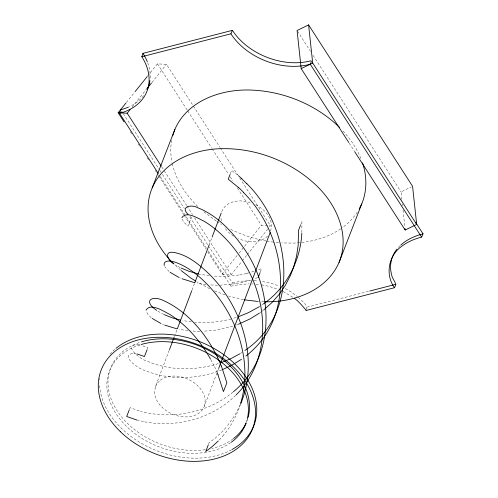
<?xml version="1.0" encoding="UTF-8"?>
<svg xmlns="http://www.w3.org/2000/svg" width="498" height="498" viewBox="0 0 498 498"><rect width="100%" height="100%" fill="white"/><g stroke="black" fill="none" stroke-linecap="round" stroke-linejoin="round"><path stroke-width="0.37" stroke-dasharray="2.49 1.87" d="M301.863 232.578L301.913 221.591L300.338 225.65M171.717 140.33C170.223 147.57 170.615 155.096 171.984 162.329M298.265 297.219C300.898 300.78 308.33 304.365 306.295 309.445M169.171 350.368L155.401 386.709L154.554 392.611A27.496 19.945 20.8 0 0 166.158 410.613C171.281 414.137 177.313 416.34 183.519 416.845A25.193 18.277 20.8 0 0 199.698 412.599L202.456 409.742L204.329 406.275L218.373 369.211M204.329 406.275L205.182 400.373A27.496 19.945 20.8 0 0 193.573 382.371C188.449 378.847 182.417 376.644 176.211 376.139A25.193 18.277 20.8 0 0 160.032 380.385M270.7 231.128L271.553 225.227A27.496 19.945 20.8 0 0 259.95 207.224L255.337 204.51M240.522 403.754C237.048 415.102 231.333 425.759 223.783 434.91M174.406 336.561L176.883 330.018M192.035 290.048L194.513 283.505M209.11 244.991L211.862 237.72M147.333 349.073L147.856 347.722L141.5 345.407M129.58 409.057L130.103 407.7L140.704 411.404M230.35 173.765L231.657 170.384L237.851 175.172M260.354 271.952L261.662 268.571L257.229 270.209M208.581 444.141L209.104 442.79L215.628 437.792L221.666 432.233A83.216 76.798 -43.3 0 0 227.231 426.151M208.226 250.973L230.923 286.201L232.342 282.939L209.185 246.989M221.778 211.557L223.646 208.089L226.409 205.238A25.193 18.277 20.8 0 1 242.582 200.993L250.282 202.487M155.401 386.709L157.275 383.242L160.039 380.385M240.254 404.88L235.149 414.815L227.194 426.126M357.265 212.104C353.144 218.554 347.61 224.1 341.292 228.395M126.392 102.476L134.634 92.217M147.732 75.92L157.436 63.856L166.488 64.348L219.954 147.34M132.051 107.195L146.113 89.696M151.94 82.45L166.488 64.348M207.809 251.926L222.12 274.143L237.16 255.437M239.102 253.021L261.419 225.264L270.47 225.756L268.042 228.775M222.12 274.143L231.178 274.641L241.847 261.363M242.333 260.759L246.697 255.325M247.182 254.721L267.557 229.379M398.406 247.469L399.906 245.912M235.654 395.362C211.899 418.98 175.875 428.106 143.356 421.594M267.544 236.108L266.069 237.446A25.193 18.277 20.8 0 1 249.896 241.698L244.786 240.908L238.393 238.729M232.971 392.088C209.347 411.634 176.634 418.756 146.761 412.805M261.599 311.555L263.224 310.31M259.937 312.75L261.045 311.953M261.668 305.131L262.795 304.365M340.663 228.806C328.892 236.936 314.742 241.144 300.599 242.563M240.341 353.499L242.065 352.403M401.88 199.524L401.058 191.898L411.217 186.968M221.834 369.883C197.401 379.538 169.04 380.422 144.594 370.35C139.365 369.472 118.057 354.476 134.03 353.393M257.622 277.598L253.824 278.998M236.594 324.939L237.851 324.484M254.055 271.286L250.239 272.425M250.65 280.069L243.005 282.229M236.208 317.456L232.379 318.596M232.796 326.246L217.433 329.931L202.891 331.307M218.311 363.602C195.06 370.879 168.934 370.786 146.462 360.876C141.258 359.836 122.103 345.276 137.442 344.604M230.923 286.201L240.024 284.451L249.087 283.891M246.41 273.439L248.963 272.786M307.023 307.16L369.08 291.187M232.46 282.908L240.995 281.246L250.027 280.635M231.103 318.957C219.307 322.069 206.987 323.19 194.83 322.231M238.741 275.008L226.067 276.315L212.721 276.085M235.336 283.798L220.166 285.186M299.84 242.626L293.764 243.117L281.638 242.906M264.189 301.726L259.657 301.564M217.701 285.211L209.309 284.875M199.804 331.357L190.834 330.971M251.745 283.928L253.133 283.985M254.067 280.71L258.269 281.009M278.631 242.682L273.439 242.146M257.404 301.396L258.904 301.508M255.935 284.171L260.161 284.644M209.247 275.761L199.076 274.093M205.842 284.551L197.052 283.181M191.35 321.907L182.561 320.531M187.945 330.697L179.156 329.321M266.853 241.194L272.705 242.04M262.508 281.538L270.974 283.294L279.061 285.914M261.568 284.856L268.621 286.282L276.801 288.803M266.125 241.038C253.488 238.66 241.175 234.57 229.678 228.819M243.391 299.647L228.632 296.024M224.996 294.884L214.551 290.9M162.491 324.21L163.562 324.652M209.695 288.759L196.847 281.812M179.361 277.61L180.388 278.065M163.873 314.499L157.742 311.119M283.107 291.473L293.546 297.704M285.335 288.684L291.262 292.027L297.381 296.466M180.326 267.65L175.638 264.98M216.306 221.149L203.396 211.526M216.96 221.56L221.542 224.442M233.643 236.183L232.529 235.467A27.496 19.945 20.8 0 1 224.274 227.107M190.466 216.593L191.406 217.358L188.001 226.148L183.494 221.84L181.845 218.261M169.152 271.553L164.726 266.704M151.255 317.699L147.694 314.157L146.051 310.528M180.668 270.128L174.524 264.562M342.966 131.005C350.866 139.428 357.452 149.269 361.48 160.132M197.768 206.489C185.586 194.631 175.819 179.784 172.096 163.039M297.499 31.144L310.553 51.4M313.074 55.322L401.058 191.898M349.179 143.119L354.227 150.962M220.371 147.993L237.633 174.786M239.737 178.054L270.47 225.756M157.436 63.856L187.323 110.251M187.746 110.905L211.743 148.149M212.16 148.802L228.582 174.288M230.263 176.902L232.79 180.824M237.422 188.014L261.419 225.264M161.719 166.818L163.823 170.086M164.24 170.739L186.551 205.369M186.974 206.023L192.446 214.52M194.55 217.788L231.178 274.641M121.599 111.035L122.863 112.996M123.286 113.65L159.497 169.862M159.92 170.515L162.024 173.783M162.448 174.437L184.341 208.425M189.813 216.923L208.762 246.336M160.312 176.597L206.546 248.365M130.352 131.684L132.038 134.298M138.351 144.103L140.878 148.024M147.19 157.822L148.877 160.437M155.189 170.241L156.87 172.856M157.293 173.509L158.557 175.47M158.98 176.124L183.812 214.675M184.235 215.329L206.128 249.311M210.841 359.656L214.464 366.709M402.372 204.099L402.54 205.624M403.031 210.2L404.837 226.982M143.573 95.672A59.33 42.822 21.2 0 1 129.53 106.603M147.713 62.841A59.33 42.822 21.2 0 1 150.047 79.456M231.47 449.831A81.218 58.621 21.2 0 1 147.75 446.737A81.218 58.621 21.2 0 1 99.556 384.518M99.6 379.906A81.218 58.621 21.2 0 1 99.712 378.387M109.952 354.252A81.218 58.621 21.2 0 1 115.424 348.818M232.996 438.95A73.094 52.757 21.2 0 1 211.824 448.486M205.257 449.706A73.094 52.757 21.2 0 1 115.797 408.671A73.094 52.757 21.2 0 1 140.841 342.07M247.518 419.297A73.094 52.757 21.2 0 1 246.821 421.221M230.755 442.635A73.094 52.757 21.2 0 1 123.572 423.331A73.094 52.757 21.2 0 1 140.405 344.722M247.182 419.534A73.094 52.757 21.2 0 1 246.41 422.161M221.467 220.826A27.496 19.945 20.8 0 1 220.931 217.464M137.548 344.716A83.216 17.007 42 0 1 140.536 345.257M246.404 273.539A88.837 62.269 -34 0 1 238.729 275.101M146.561 412.929A106.367 40.662 -11.6 0 1 140.504 411.51M143.561 421.476A106.367 40.444 -11.4 0 1 138.145 420.256M214.557 366.653A106.367 84.511 76.3 0 1 216.947 371.969M243.005 282.129A88.837 62.094 -33.9 0 1 235.349 283.704M223.745 434.885A83.216 76.704 -43.3 0 1 219.182 440.008M133.931 353.287A83.216 17.081 42.2 0 1 135.823 353.543"/><path stroke-width="0.75" d="M301.825 233.301C300.425 261.045 286.294 288.056 263.349 303.967M181.851 217.751C186.42 210.393 198.428 218.765 203.987 221.156C221.149 231.539 234.72 247.114 244.867 264.264C269.15 303.755 270.831 360.782 236.145 394.883M146.057 310.024C150.813 302.404 164.178 311.748 169.743 314.375C186.968 325.319 200.52 341.367 210.498 359.027M240.739 403.081C252.561 363.098 238.15 319.006 211.115 288.485C201.379 277.753 190.018 267.812 176.298 262.62C172.837 261.133 163.051 258.972 164.178 265.49M339.393 127.27C316.168 104.686 284.29 91.551 252.007 90.101C222.22 88.663 187.634 100.11 174.904 129.324L152.17 187.933C140.934 214.706 154.206 245.097 174.014 264.027M172.632 135.892L174.904 129.324M264.948 301.726C293.832 302.56 326.775 290.664 339.014 262.502C350.58 234.931 336.2 203.912 315.639 184.808C290.178 160.916 255.051 147.626 220.147 148.715C193.156 149.531 163.444 161.738 152.17 187.933M339.014 262.502L361.741 203.9C367.2 190.908 366.958 176.105 362.55 162.852M306.065 310.092C303.27 307.142 298.925 301.365 294.486 298.408M169.451 349.646L174.132 337.289M177.437 328.568L191.755 290.776M194.786 282.783L209.11 244.991M212.136 236.998L221.224 213.013M218.653 368.483L270.153 232.578M141.806 56.735L230.904 33.808A59.561 42.99 21.2 0 0 309.358 64.466C310.758 64.435 312.532 59.598 310.173 60.98A59.33 42.822 21.2 0 1 232.423 30.341L142.932 53.373A59.561 29.251 -32.8 0 1 141.806 56.735A59.561 42.99 21.2 0 1 119.545 113.307L158.215 173.335M119.545 113.307L120.759 109.728A59.33 42.822 21.2 0 0 128.496 107.07M147.072 349.745L144.451 356.512L136.994 353.904M129.318 409.73L126.697 416.49L137.299 420.194M230.082 174.443L228.252 179.174L238.393 187.466M258.257 277.355L260.087 272.624M208.313 444.82L205.693 451.58L212.223 446.582L218.261 441.016M300.338 225.65L298.507 230.381L298.202 244.985L296.522 256.358L293.571 267.351L290.539 275.245L285.435 285.18L279.204 294.33L271.939 302.597L263.766 309.893M305.897 310.522L394.478 287.726C397.964 282.995 391.914 279.446 391.546 274.367C389.087 265.695 391.285 256.016 397.012 249.1M394.478 287.726C384.904 274.672 388.583 255.076 401.998 246.118C407.638 241.829 414.28 238.984 421.127 237.26C422.348 236.818 422.254 234.863 423.051 233.867L415.892 222.755M240.802 403.585C259.109 359.357 242.115 307.098 209.409 274.261C199.231 264.594 187.534 254.634 173.229 252.33C163.4 251.042 168.368 261.089 173.509 263.504M359.164 209.004L361.741 203.9M124.039 121.886L118.144 112.735L125.907 103.08M135.12 91.613L147.252 76.524M118.144 112.735L127.195 113.233L130.109 109.61M146.599 89.092L151.454 83.054M400.703 245.159C406.947 239.438 414.884 235.853 423.051 233.867M233.5 391.658C277.019 356.207 273.707 288.305 242.258 246.049C230.786 230.057 216.25 215.012 197.606 207.691C191.861 204.118 179.654 206.577 188.095 214.408M245.869 356.033C298.121 315.832 286.219 234.994 243.497 192.514M244.898 350.505C301.62 312.184 291.187 227.349 246.902 183.725M241.486 359.295L232.23 365.015L222.457 369.641M259.383 313.155L250.127 318.869L238.48 324.235M259.39 306.625L248.707 312.532L238.741 316.61M239.762 353.848L230.811 358.672L220.844 362.756M354.651 151.616L405.167 230.032L416.683 224.442L412.574 186.308L308.592 24.9L297.082 30.49L301.19 68.624L348.756 142.465M301.19 68.624L312.7 63.034L308.592 24.9M369.827 291L395.997 284.265M257.404 301.396L244.126 299.802M198.385 273.95L188.81 271.223L181.278 268.123M194.295 282.578L181.994 278.737M180.481 320.09L172.706 317.973L164.365 314.73M177.076 328.879L164.651 325.094M178.85 277.38L170.104 272.294M160.954 323.519L152.207 318.434M195.54 280.99L190.958 278.102L181.235 270.632M156.64 310.385C142.322 300.748 152.264 294.629 164.396 300.979C188.58 312.314 206.253 334.395 217.869 357.919M238.411 175.645L241.804 178.676M312.7 63.034L416.683 224.442M310.248 64.23L421.632 237.135M127.195 113.233L161.296 166.164M221.361 365.937L226.858 382.806L223.446 391.596L217.95 374.726M405.005 228.507L405.167 230.032M230.904 33.808A59.561 29.251 -32.8 0 1 232.423 30.341M149.923 80.564A59.33 42.822 21.2 0 1 147.545 89.036M142.932 53.373A59.33 42.822 21.2 0 1 147.302 61.777M116.028 348.32A81.218 58.621 21.2 0 1 231.022 360.434A81.218 58.621 21.2 0 1 232.08 449.495M246.024 423.101A73.094 52.757 21.2 0 1 233.55 438.533M141.513 341.858A73.094 52.757 21.2 0 1 219.157 356.848A73.094 52.757 21.2 0 1 248.116 417.33M246.186 422.808A73.094 52.757 21.2 0 1 231.327 442.224M141.083 344.516A73.094 52.757 21.2 0 1 217.62 359.413A73.094 52.757 21.2 0 1 247.344 418.868M241.798 178.838A88.837 38.738 61.8 0 1 246.89 183.88M217.775 357.981A106.367 84.293 76.2 0 1 221.261 365.986M217.228 372.641A106.367 84.511 76.3 0 1 218.056 374.677M238.399 187.31A88.837 38.944 61.9 0 1 243.51 192.359M120.504 431.785A81.218 58.621 21.2 0 0 252.561 428.884A81.218 58.621 21.2 0 0 157.679 337.302A81.218 58.621 21.2 0 0 120.504 431.785"/></g></svg>
